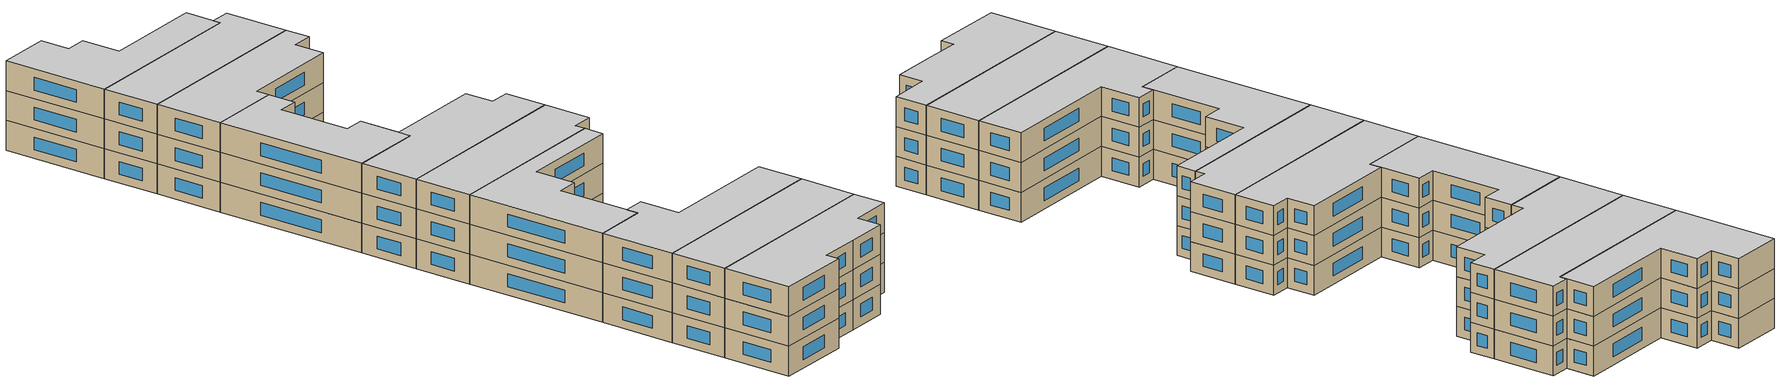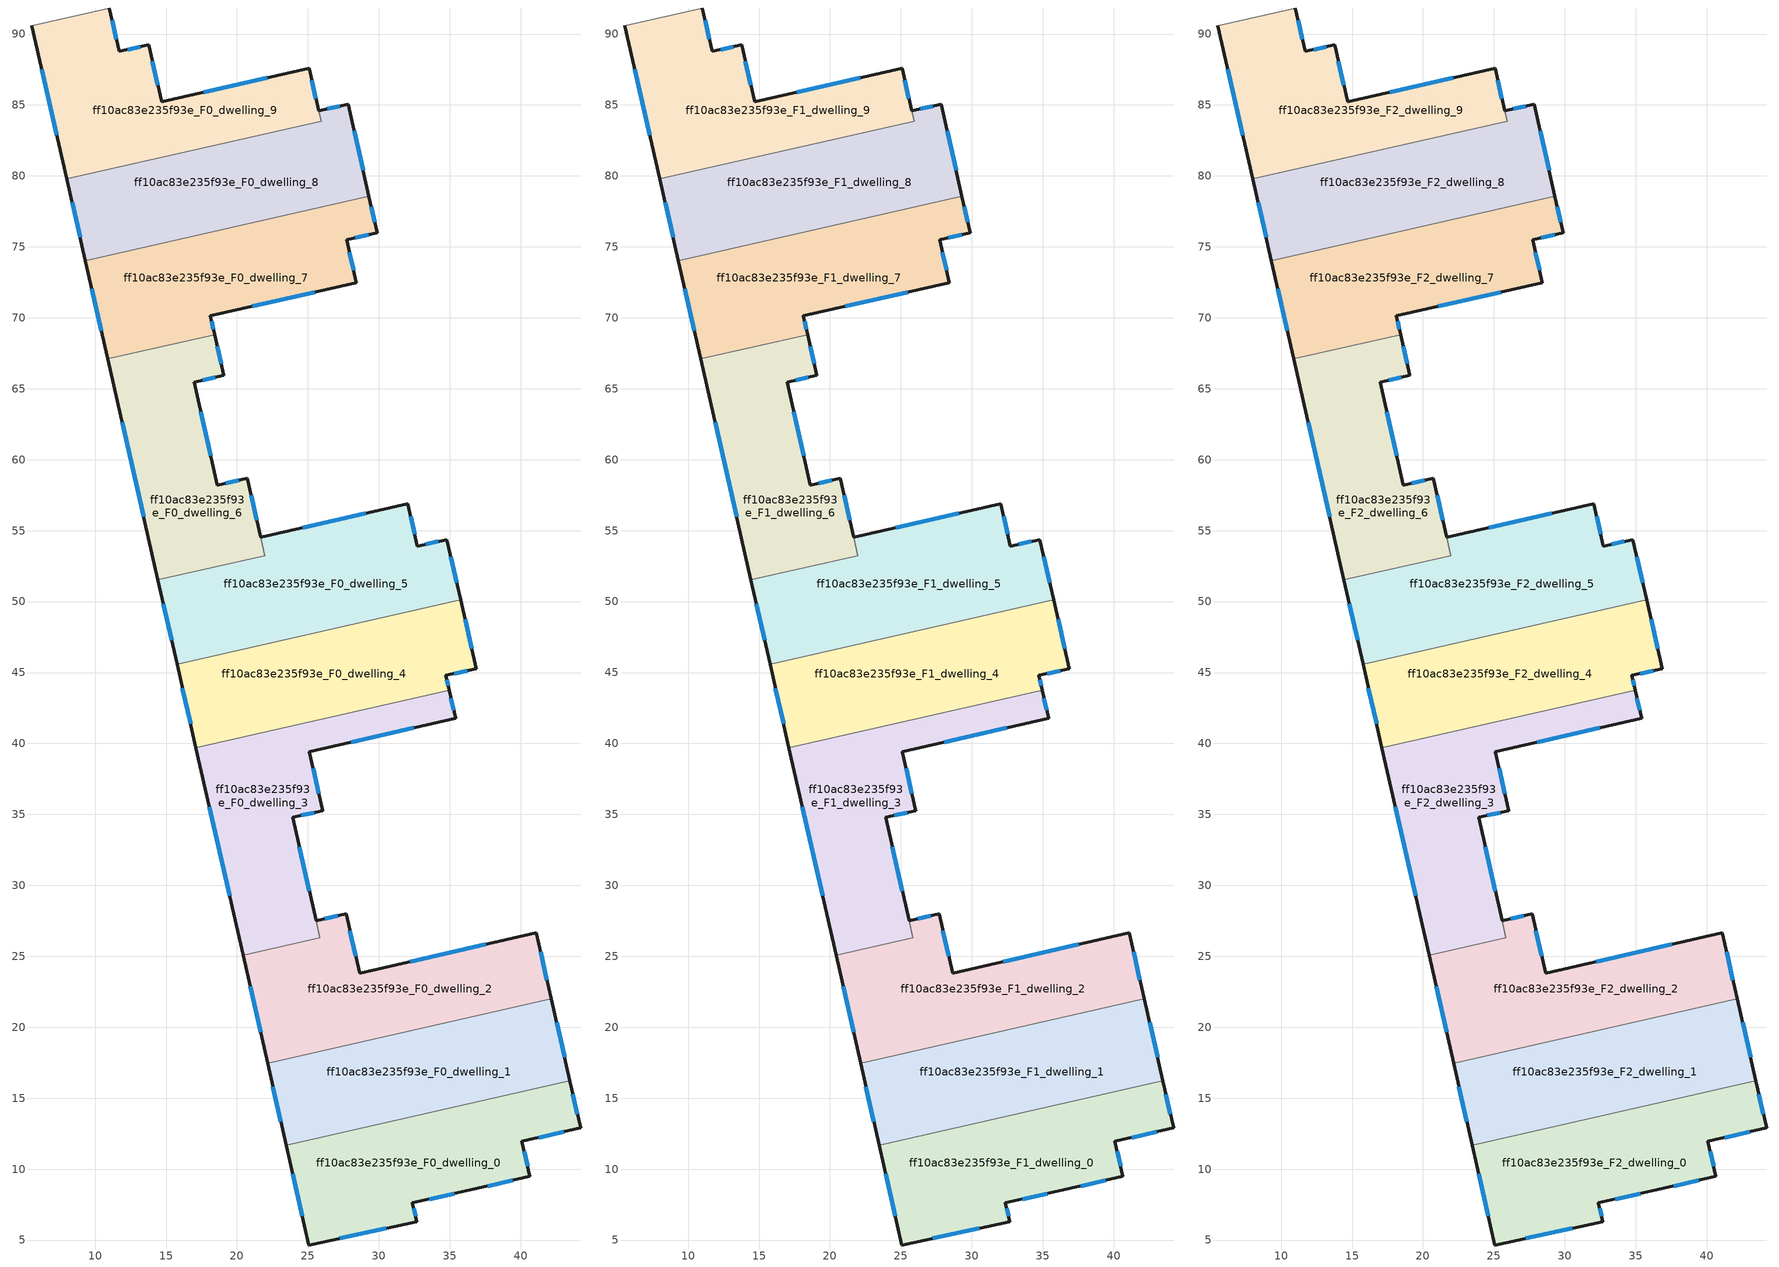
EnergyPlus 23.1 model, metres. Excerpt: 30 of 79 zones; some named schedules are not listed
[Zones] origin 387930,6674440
ff10ac83e235f93e_F0_dwelling_0
 floor ground (EU_floor_Construction): 43.46,16.22 44.22,12.91 40.09,11.95 40.65,9.48 36.48,8.54 32.37,7.62 32.68,6.3 25.07,4.65 23.48,11.68 z0
 wall outside (EU_wall_Construction): 23.48,11.68 25.07,4.65 32.68,6.3 32.37,7.62 36.48,8.54 40.65,9.48 40.09,11.95 44.22,12.91 43.46,16.22 z0:3
 wall to ff10ac83e235f93e_F0_dwelling_1 (EU_wall_Construction): 43.46,16.22 23.48,11.68 z0:3
 window (EU_Window_Construction): 37.67,8.81 39.46,9.21 / 33.54,7.88 35.3,8.28 / 32.59,6.68 32.46,7.25 / 27.25,5.12 30.51,5.83 / 23.93,9.68 24.62,6.66 / 44,13.86 43.68,15.28 / 41.27,12.22 43.04,12.63 / 40.49,10.19 40.25,11.24 z0.86:2.14
ff10ac83e235f93e_F0_dwelling_1
 floor ground (EU_floor_Construction): 42.15,21.99 43.46,16.22 23.48,11.68 22.17,17.46 z0
 wall outside (EU_wall_Construction): 43.46,16.22 42.15,21.99 / 22.17,17.46 23.48,11.68 z0:3
 wall to ff10ac83e235f93e_F0_dwelling_2 (EU_wall_Construction): 42.15,21.99 22.17,17.46 z0:3
 window (EU_Window_Construction): 43.09,17.87 42.53,20.35 / 22.54,15.81 23.1,13.33 z0.86:2.14
ff10ac83e235f93e_F0_dwelling_2
 floor ground (EU_floor_Construction): 41.1,26.64 42.15,21.99 22.17,17.46 20.43,25.08 25.85,26.31 25.58,27.5 27.7,27.98 28.64,23.82 z0
 wall outside (EU_wall_Construction): 20.43,25.08 22.17,17.46 / 42.15,21.99 41.1,26.64 28.64,23.82 27.7,27.98 25.58,27.5 z0:3
 wall to ff10ac83e235f93e_F0_dwelling_3 (EU_wall_Construction): 25.58,27.5 25.85,26.31 20.43,25.08 z0:3
 window (EU_Window_Construction): 20.93,22.9 21.67,19.63 / 27.09,27.85 26.18,27.64 / 28.37,25.01 27.97,26.79 / 37.54,25.84 32.2,24.62 / 41.85,23.32 41.4,25.32 z0.86:2.14
ff10ac83e235f93e_F0_dwelling_3
 floor ground (EU_floor_Construction): 34.95,43.76 35.41,41.77 25.1,39.42 26.04,35.26 23.93,34.79 25.58,27.51 25.85,26.31 20.43,25.08 17.11,39.71 z0
 wall outside (EU_wall_Construction): 17.11,39.71 20.43,25.08 / 25.58,27.51 23.93,34.79 26.04,35.26 25.1,39.42 35.41,41.77 34.95,43.76 z0:3
 wall to ff10ac83e235f93e_F0_dwelling_4 (EU_wall_Construction): 34.95,43.76 17.11,39.71 z0:3
 window (EU_Window_Construction): 18.06,35.53 19.49,29.26 / 35.28,42.33 35.08,43.19 / 28.04,40.09 32.46,41.1 / 25.77,36.45 25.37,38.24 / 24.53,34.92 25.44,35.13 / 25.11,29.59 24.4,32.71 z0.86:2.14
ff10ac83e235f93e_F0_dwelling_4
 floor ground (EU_floor_Construction): 35.76,50.13 36.86,45.28 34.71,44.79 34.95,43.76 17.11,39.71 15.78,45.59 z0
 wall outside (EU_wall_Construction): 15.78,45.59 17.11,39.71 / 34.95,43.76 34.71,44.79 36.86,45.28 35.76,50.13 z0:3
 wall to ff10ac83e235f93e_F0_dwelling_5 (EU_wall_Construction): 35.76,50.13 15.78,45.59 z0:3
 window (EU_Window_Construction): 16.16,43.91 16.73,41.39 / 36.55,46.66 36.08,48.74 / 35.33,44.93 36.25,45.14 / 34.88,44.05 34.78,44.49 z0.86:2.14
ff10ac83e235f93e_F0_dwelling_5
 floor ground (EU_floor_Construction): 34.8,54.37 35.76,50.13 15.78,45.59 14.43,51.53 21.96,53.25 21.67,54.53 32.04,56.88 32.72,53.9 z0
 wall outside (EU_wall_Construction): 14.43,51.53 15.78,45.59 / 35.76,50.13 34.8,54.37 32.72,53.9 32.04,56.88 21.67,54.53 z0:3
 wall to ff10ac83e235f93e_F0_dwelling_6 (EU_wall_Construction): 21.67,54.53 21.96,53.25 / 21.95,53.24 14.43,51.53 z0:3
 window (EU_Window_Construction): 14.81,49.83 15.39,47.29 / 29.08,56.21 24.63,55.2 / 32.53,54.75 32.24,56.03 / 34.21,54.23 33.31,54.04 / 35.49,51.34 35.08,53.16 z0.86:2.14
ff10ac83e235f93e_F0_dwelling_6
 floor ground (EU_floor_Construction): 18.42,68.81 19.07,65.94 16.98,65.47 18.62,58.21 20.72,58.68 21.96,53.25 14.43,51.53 10.89,67.1 z0
 wall outside (EU_wall_Construction): 10.89,67.1 14.43,51.53 / 21.67,54.53 20.72,58.68 18.62,58.21 16.98,65.47 19.07,65.94 18.42,68.81 z0:3
 wall to ff10ac83e235f93e_F0_dwelling_7 (EU_wall_Construction): 18.42,68.81 10.89,67.1 z0:3
 window (EU_Window_Construction): 11.9,62.65 13.42,55.98 / 18.89,66.76 18.61,67.99 / 17.58,65.6 18.48,65.8 / 18.16,60.28 17.45,63.39 / 20.12,58.55 19.22,58.34 / 21.4,55.72 20.99,57.5 z0.86:2.14
ff10ac83e235f93e_F0_dwelling_7
 floor ground (EU_floor_Construction): 29.31,78.56 29.89,75.99 27.73,75.5 28.42,72.47 18.12,70.13 18.42,68.81 10.89,67.1 9.32,74.02 z0
 wall outside (EU_wall_Construction): 18.42,68.81 18.12,70.13 28.42,72.47 27.73,75.5 29.89,75.99 29.31,78.56 / 9.32,74.02 10.89,67.1 z0:3
 wall to ff10ac83e235f93e_F0_dwelling_8 (EU_wall_Construction): 29.31,78.56 9.32,74.02 z0:3
 window (EU_Window_Construction): 21.07,70.8 25.48,71.81 / 18.34,69.19 18.21,69.76 / 9.77,72.04 10.44,69.08 / 29.72,76.72 29.47,77.82 / 28.35,75.64 29.27,75.85 / 28.23,73.34 27.93,74.64 z0.86:2.14
ff10ac83e235f93e_F0_dwelling_8
 floor ground (EU_floor_Construction): 27.83,85.05 29.31,78.56 9.32,74.02 8.01,79.79 25.93,83.86 25.77,84.59 z0
 wall outside (EU_wall_Construction): 29.31,78.56 27.83,85.05 25.77,84.59 / 8.01,79.79 9.32,74.02 z0:3
 wall to ff10ac83e235f93e_F0_dwelling_9 (EU_wall_Construction): 25.77,84.59 25.93,83.86 8.01,79.79 z0:3
 window (EU_Window_Construction): 27.24,84.92 26.36,84.72 / 28.88,80.42 28.25,83.2 / 8.38,78.14 8.94,75.67 z0.86:2.14
ff10ac83e235f93e_F0_dwelling_9
 floor ground (EU_floor_Construction): 25.09,87.6 25.93,83.86 8.01,79.79 5.55,90.6 10.99,91.84 11.69,88.78 13.78,89.24 14.69,85.24 z0
 wall outside (EU_wall_Construction): 5.55,90.6 8.01,79.79 / 25.76,84.6 25.09,87.6 14.69,85.24 13.78,89.24 11.69,88.78 10.99,91.84 z0:3
 wall adiabatic (EU_wall_Construction): 10.99,91.84 5.55,90.6 z0:3
 window (EU_Window_Construction): 6.26,87.51 7.31,82.88 / 11.49,89.65 11.19,90.96 / 13.18,89.11 12.29,88.91 / 14.43,86.38 14.04,88.1 / 22.12,86.92 17.66,85.91 / 25.57,85.45 25.28,86.74 z0.86:2.14
ff10ac83e235f93e_F1_dwelling_0
 floor to ff10ac83e235f93e_F0_dwelling_0 (EU_floor_Construction): 43.46,16.22 44.22,12.91 40.09,11.95 40.65,9.48 36.48,8.54 32.37,7.62 32.68,6.3 25.07,4.65 23.48,11.68 z3
 wall outside (EU_wall_Construction): 23.48,11.68 25.07,4.65 32.68,6.3 32.37,7.62 36.48,8.54 40.65,9.48 40.09,11.95 44.22,12.91 43.46,16.22 z3:6
 wall to ff10ac83e235f93e_F1_dwelling_1 (EU_wall_Construction): 43.46,16.22 23.48,11.68 z3:6
 window (EU_Window_Construction): 37.67,8.81 39.46,9.21 / 33.54,7.88 35.3,8.28 / 32.59,6.68 32.46,7.25 / 27.25,5.12 30.51,5.83 / 23.93,9.68 24.62,6.66 / 44,13.86 43.68,15.28 / 41.27,12.22 43.04,12.63 / 40.49,10.19 40.25,11.24 z3.86:5.14
ff10ac83e235f93e_F1_dwelling_1
 floor to ff10ac83e235f93e_F0_dwelling_1 (EU_floor_Construction): 42.15,21.99 43.46,16.22 23.48,11.68 22.17,17.46 z3
 wall outside (EU_wall_Construction): 43.46,16.22 42.15,21.99 / 22.17,17.46 23.48,11.68 z3:6
 wall to ff10ac83e235f93e_F1_dwelling_2 (EU_wall_Construction): 42.15,21.99 22.17,17.46 z3:6
 window (EU_Window_Construction): 43.09,17.87 42.53,20.35 / 22.54,15.81 23.1,13.33 z3.86:5.14
ff10ac83e235f93e_F1_dwelling_2
 floor to ff10ac83e235f93e_F0_dwelling_2 (EU_floor_Construction): 41.1,26.64 42.15,21.99 22.17,17.46 20.43,25.08 25.85,26.31 25.58,27.5 27.7,27.98 28.64,23.82 z3
 wall outside (EU_wall_Construction): 20.43,25.08 22.17,17.46 / 42.15,21.99 41.1,26.64 28.64,23.82 27.7,27.98 25.58,27.5 z3:6
 wall to ff10ac83e235f93e_F1_dwelling_3 (EU_wall_Construction): 25.58,27.5 25.85,26.31 20.43,25.08 z3:6
 window (EU_Window_Construction): 20.93,22.9 21.67,19.63 / 27.09,27.85 26.18,27.64 / 28.37,25.01 27.97,26.79 / 37.54,25.84 32.2,24.62 / 41.85,23.32 41.4,25.32 z3.86:5.14
ff10ac83e235f93e_F1_dwelling_3
 floor to ff10ac83e235f93e_F0_dwelling_3 (EU_floor_Construction): 34.95,43.76 35.41,41.77 25.1,39.42 26.04,35.26 23.93,34.79 25.85,26.31 20.43,25.08 17.11,39.71 z3
 wall outside (EU_wall_Construction): 17.11,39.71 20.43,25.08 / 25.58,27.51 23.93,34.79 26.04,35.26 25.1,39.42 35.41,41.77 34.95,43.76 z3:6
 wall to ff10ac83e235f93e_F1_dwelling_4 (EU_wall_Construction): 34.95,43.76 17.11,39.71 z3:6
 window (EU_Window_Construction): 18.06,35.53 19.49,29.26 / 35.28,42.33 35.08,43.19 / 28.04,40.09 32.46,41.1 / 25.77,36.45 25.37,38.24 / 24.53,34.92 25.44,35.13 / 25.11,29.59 24.4,32.71 z3.86:5.14
ff10ac83e235f93e_F1_dwelling_4
 floor to ff10ac83e235f93e_F0_dwelling_4 (EU_floor_Construction): 35.76,50.13 36.86,45.28 34.71,44.79 34.95,43.76 17.11,39.71 15.78,45.59 z3
 wall outside (EU_wall_Construction): 15.78,45.59 17.11,39.71 / 34.95,43.76 34.71,44.79 36.86,45.28 35.76,50.13 z3:6
 wall to ff10ac83e235f93e_F1_dwelling_5 (EU_wall_Construction): 35.76,50.13 15.78,45.59 z3:6
 window (EU_Window_Construction): 16.16,43.91 16.73,41.39 / 36.55,46.66 36.08,48.74 / 35.33,44.93 36.25,45.14 / 34.88,44.05 34.78,44.49 z3.86:5.14
ff10ac83e235f93e_F1_dwelling_5
 floor to ff10ac83e235f93e_F0_dwelling_5 (EU_floor_Construction): 34.8,54.37 35.76,50.13 15.78,45.59 14.43,51.53 21.96,53.25 21.67,54.53 32.04,56.88 32.72,53.9 z3
 wall outside (EU_wall_Construction): 14.43,51.53 15.78,45.59 / 35.76,50.13 34.8,54.37 32.72,53.9 32.04,56.88 21.67,54.53 z3:6
 wall to ff10ac83e235f93e_F1_dwelling_6 (EU_wall_Construction): 21.67,54.53 21.96,53.25 / 21.95,53.24 14.43,51.53 z3:6
 window (EU_Window_Construction): 14.81,49.83 15.39,47.29 / 29.08,56.21 24.63,55.2 / 32.53,54.75 32.24,56.03 / 34.21,54.23 33.31,54.04 / 35.49,51.34 35.08,53.16 z3.86:5.14
ff10ac83e235f93e_F1_dwelling_6
 floor to ff10ac83e235f93e_F0_dwelling_6 (EU_floor_Construction): 18.42,68.81 19.07,65.94 16.98,65.47 18.62,58.21 20.72,58.68 21.95,53.24 14.43,51.53 10.89,67.1 z3
 wall outside (EU_wall_Construction): 10.89,67.1 14.43,51.53 / 21.67,54.53 20.72,58.68 18.62,58.21 16.98,65.47 19.07,65.94 18.42,68.81 z3:6
 wall to ff10ac83e235f93e_F1_dwelling_7 (EU_wall_Construction): 18.42,68.81 10.89,67.1 z3:6
 window (EU_Window_Construction): 11.9,62.65 13.42,55.98 / 18.89,66.76 18.61,67.99 / 17.58,65.6 18.48,65.8 / 18.16,60.28 17.45,63.39 / 20.12,58.55 19.22,58.34 / 21.4,55.72 20.99,57.5 z3.86:5.14
ff10ac83e235f93e_F1_dwelling_7
 floor to ff10ac83e235f93e_F0_dwelling_7 (EU_floor_Construction): 29.31,78.56 29.89,75.99 27.73,75.5 28.42,72.47 18.12,70.13 18.42,68.81 10.89,67.1 9.32,74.02 z3
 wall outside (EU_wall_Construction): 18.42,68.81 18.12,70.13 28.42,72.47 27.73,75.5 29.89,75.99 29.31,78.56 / 9.32,74.02 10.89,67.1 z3:6
 wall to ff10ac83e235f93e_F1_dwelling_8 (EU_wall_Construction): 29.31,78.56 9.32,74.02 z3:6
 window (EU_Window_Construction): 21.07,70.8 25.48,71.81 / 18.34,69.19 18.21,69.76 / 9.77,72.04 10.44,69.08 / 29.72,76.72 29.47,77.82 / 28.35,75.64 29.27,75.85 / 28.23,73.34 27.93,74.64 z3.86:5.14
ff10ac83e235f93e_F1_dwelling_8
 floor to ff10ac83e235f93e_F0_dwelling_8 (EU_floor_Construction): 27.83,85.05 29.31,78.56 9.32,74.02 8.01,79.79 25.93,83.86 25.77,84.59 z3
 wall outside (EU_wall_Construction): 29.31,78.56 27.83,85.05 25.77,84.59 / 8.01,79.79 9.32,74.02 z3:6
 wall to ff10ac83e235f93e_F1_dwelling_9 (EU_wall_Construction): 25.77,84.59 25.93,83.86 8.01,79.79 z3:6
 window (EU_Window_Construction): 27.24,84.92 26.36,84.72 / 28.88,80.42 28.25,83.2 / 8.38,78.14 8.94,75.67 z3.86:5.14
ff10ac83e235f93e_F1_dwelling_9
 floor to ff10ac83e235f93e_F0_dwelling_9 (EU_floor_Construction): 25.09,87.6 25.92,83.86 8.01,79.79 5.55,90.6 10.99,91.84 11.69,88.78 13.78,89.24 14.69,85.24 z3
 wall outside (EU_wall_Construction): 5.55,90.6 8.01,79.79 / 25.76,84.6 25.09,87.6 14.69,85.24 13.78,89.24 11.69,88.78 10.99,91.84 z3:6
 wall adiabatic (EU_wall_Construction): 10.99,91.84 5.55,90.6 z3:6
 window (EU_Window_Construction): 6.26,87.51 7.31,82.88 / 11.49,89.65 11.19,90.96 / 13.18,89.11 12.29,88.91 / 14.43,86.38 14.04,88.1 / 22.12,86.92 17.66,85.91 / 25.57,85.45 25.28,86.74 z3.86:5.14
ff10ac83e235f93e_F2_dwelling_0
 floor to ff10ac83e235f93e_F1_dwelling_0 (EU_floor_Construction): 43.46,16.22 44.22,12.91 40.09,11.95 40.65,9.48 36.48,8.54 32.37,7.62 32.68,6.3 25.07,4.65 23.48,11.68 z6
 wall outside (EU_wall_Construction): 23.48,11.68 25.07,4.65 32.68,6.3 32.37,7.62 36.48,8.54 40.65,9.48 40.09,11.95 44.22,12.91 43.46,16.22 z6:9
 wall to ff10ac83e235f93e_F2_dwelling_1 (EU_wall_Construction): 43.46,16.22 23.48,11.68 z6:9
 window (EU_Window_Construction): 37.67,8.81 39.46,9.21 / 33.54,7.88 35.3,8.28 / 32.59,6.68 32.46,7.25 / 27.25,5.12 30.51,5.83 / 23.93,9.68 24.62,6.66 / 44,13.86 43.68,15.28 / 41.27,12.22 43.04,12.63 / 40.49,10.19 40.25,11.24 z6.86:8.14
 ceiling to ff10ac83e235f93e_F3_dwelling_0 (EU_floor_Construction): 40.65,9.48 40.09,11.95 44.22,12.91 43.46,16.22 23.48,11.68 25.07,4.65 32.68,6.3 32.37,7.62 36.48,8.54 z9
ff10ac83e235f93e_F2_dwelling_1
 floor to ff10ac83e235f93e_F1_dwelling_1 (EU_floor_Construction): 42.15,21.99 43.46,16.22 23.48,11.68 22.17,17.46 z6
 wall outside (EU_wall_Construction): 43.46,16.22 42.15,21.99 / 22.17,17.46 23.48,11.68 z6:9
 wall to ff10ac83e235f93e_F2_dwelling_2 (EU_wall_Construction): 42.15,21.99 22.17,17.46 z6:9
 window (EU_Window_Construction): 43.09,17.87 42.53,20.35 / 22.54,15.81 23.1,13.33 z6.86:8.14
 ceiling to ff10ac83e235f93e_F3_dwelling_1 (EU_floor_Construction): 43.46,16.22 42.15,21.99 22.17,17.46 23.48,11.68 z9
ff10ac83e235f93e_F2_dwelling_2
 floor to ff10ac83e235f93e_F1_dwelling_2 (EU_floor_Construction): 41.1,26.64 42.15,21.99 22.17,17.46 20.43,25.08 25.85,26.31 25.58,27.5 27.7,27.98 28.64,23.82 z6
 wall outside (EU_wall_Construction): 20.43,25.08 22.17,17.46 / 42.15,21.99 41.1,26.64 28.64,23.82 27.7,27.98 25.58,27.5 z6:9
 wall to ff10ac83e235f93e_F2_dwelling_3 (EU_wall_Construction): 25.58,27.5 25.85,26.31 20.43,25.08 z6:9
 window (EU_Window_Construction): 20.93,22.9 21.67,19.63 / 27.09,27.85 26.18,27.64 / 28.37,25.01 27.97,26.79 / 37.54,25.84 32.2,24.62 / 41.85,23.32 41.4,25.32 z6.86:8.14
 ceiling to ff10ac83e235f93e_F3_dwelling_2 (EU_floor_Construction): 42.15,21.99 41.1,26.64 28.64,23.82 27.7,27.98 25.58,27.5 25.85,26.31 20.43,25.08 22.17,17.46 z9
ff10ac83e235f93e_F2_dwelling_3
 floor to ff10ac83e235f93e_F1_dwelling_3 (EU_floor_Construction): 34.95,43.76 35.41,41.77 25.1,39.42 26.04,35.26 23.93,34.79 25.85,26.31 20.43,25.08 17.11,39.71 z6
 wall outside (EU_wall_Construction): 17.11,39.71 20.43,25.08 / 25.58,27.51 23.93,34.79 26.04,35.26 25.1,39.42 35.41,41.77 34.95,43.76 z6:9
 wall to ff10ac83e235f93e_F2_dwelling_4 (EU_wall_Construction): 34.95,43.76 17.11,39.71 z6:9
 window (EU_Window_Construction): 18.06,35.53 19.49,29.26 / 35.28,42.33 35.08,43.19 / 28.04,40.09 32.46,41.1 / 25.77,36.45 25.37,38.24 / 24.53,34.92 25.44,35.13 / 25.11,29.59 24.4,32.71 z6.86:8.14
 ceiling to ff10ac83e235f93e_F3_dwelling_3 (EU_floor_Construction): 25.85,26.31 23.93,34.79 26.04,35.26 25.1,39.42 35.41,41.77 34.95,43.76 17.11,39.71 20.43,25.08 z9
ff10ac83e235f93e_F2_dwelling_4
 floor to ff10ac83e235f93e_F1_dwelling_4 (EU_floor_Construction): 35.76,50.13 36.86,45.28 34.71,44.79 34.95,43.76 17.11,39.71 15.78,45.59 z6
 wall outside (EU_wall_Construction): 15.78,45.59 17.11,39.71 / 34.95,43.76 34.71,44.79 36.86,45.28 35.76,50.13 z6:9
 wall to ff10ac83e235f93e_F2_dwelling_5 (EU_wall_Construction): 35.76,50.13 15.78,45.59 z6:9
 window (EU_Window_Construction): 16.16,43.91 16.73,41.39 / 36.55,46.66 36.08,48.74 / 35.33,44.93 36.25,45.14 / 34.88,44.05 34.78,44.49 z6.86:8.14
 ceiling to ff10ac83e235f93e_F3_dwelling_4 (EU_floor_Construction): 34.95,43.76 34.71,44.79 36.86,45.28 35.76,50.13 15.78,45.59 17.11,39.71 z9
ff10ac83e235f93e_F2_dwelling_5
 floor to ff10ac83e235f93e_F1_dwelling_5 (EU_floor_Construction): 34.8,54.37 35.76,50.13 15.78,45.59 14.43,51.53 21.96,53.25 21.67,54.53 32.04,56.88 32.72,53.9 z6
 wall outside (EU_wall_Construction): 14.43,51.53 15.78,45.59 / 35.76,50.13 34.8,54.37 32.72,53.9 32.04,56.88 21.67,54.53 z6:9
 wall to ff10ac83e235f93e_F2_dwelling_6 (EU_wall_Construction): 21.67,54.53 21.96,53.25 / 21.95,53.24 14.43,51.53 z6:9
 window (EU_Window_Construction): 14.81,49.83 15.39,47.29 / 29.08,56.21 24.63,55.2 / 32.53,54.75 32.24,56.03 / 34.21,54.23 33.31,54.04 / 35.49,51.34 35.08,53.16 z6.86:8.14
 ceiling to ff10ac83e235f93e_F3_dwelling_5 (EU_floor_Construction): 35.76,50.13 34.8,54.37 32.72,53.9 32.04,56.88 21.67,54.53 21.96,53.25 14.43,51.53 15.78,45.59 z9
ff10ac83e235f93e_F2_dwelling_6
 floor to ff10ac83e235f93e_F1_dwelling_6 (EU_floor_Construction): 18.42,68.81 19.07,65.94 16.98,65.47 18.62,58.21 20.72,58.68 21.95,53.24 14.43,51.53 10.89,67.1 z6
 wall outside (EU_wall_Construction): 10.89,67.1 14.43,51.53 / 21.67,54.53 20.72,58.68 18.62,58.21 16.98,65.47 19.07,65.94 18.42,68.81 z6:9
 wall to ff10ac83e235f93e_F2_dwelling_7 (EU_wall_Construction): 18.42,68.81 10.89,67.1 z6:9
 window (EU_Window_Construction): 11.9,62.65 13.42,55.98 / 18.89,66.76 18.61,67.99 / 17.58,65.6 18.48,65.8 / 18.16,60.28 17.45,63.39 / 20.12,58.55 19.22,58.34 / 21.4,55.72 20.99,57.5 z6.86:8.14
 ceiling to ff10ac83e235f93e_F3_dwelling_6 (EU_floor_Construction): 21.95,53.24 20.72,58.68 18.62,58.21 16.98,65.47 19.07,65.94 18.42,68.81 10.89,67.1 14.43,51.53 z9
ff10ac83e235f93e_F2_dwelling_7
 floor to ff10ac83e235f93e_F1_dwelling_7 (EU_floor_Construction): 29.31,78.56 29.89,75.99 27.73,75.5 28.42,72.47 18.12,70.13 18.42,68.81 10.89,67.1 9.32,74.02 z6
 wall outside (EU_wall_Construction): 18.42,68.81 18.12,70.13 28.42,72.47 27.73,75.5 29.89,75.99 29.31,78.56 / 9.32,74.02 10.89,67.1 z6:9
 wall to ff10ac83e235f93e_F2_dwelling_8 (EU_wall_Construction): 29.31,78.56 9.32,74.02 z6:9
 window (EU_Window_Construction): 21.07,70.8 25.48,71.81 / 18.34,69.19 18.21,69.76 / 9.77,72.04 10.44,69.08 / 29.72,76.72 29.47,77.82 / 28.35,75.64 29.27,75.85 / 28.23,73.34 27.93,74.64 z6.86:8.14
 ceiling to ff10ac83e235f93e_F3_dwelling_7 (EU_floor_Construction): 28.42,72.47 27.73,75.5 29.89,75.99 29.31,78.56 9.32,74.02 10.89,67.1 18.42,68.81 18.12,70.13 z9
ff10ac83e235f93e_F2_dwelling_8
 floor to ff10ac83e235f93e_F1_dwelling_8 (EU_floor_Construction): 27.83,85.05 29.31,78.56 9.32,74.02 8.01,79.79 25.93,83.86 25.77,84.59 z6
 wall outside (EU_wall_Construction): 29.31,78.56 27.83,85.05 25.77,84.59 / 8.01,79.79 9.32,74.02 z6:9
 wall to ff10ac83e235f93e_F2_dwelling_9 (EU_wall_Construction): 25.77,84.59 25.93,83.86 8.01,79.79 z6:9
 window (EU_Window_Construction): 27.24,84.92 26.36,84.72 / 28.88,80.42 28.25,83.2 / 8.38,78.14 8.94,75.67 z6.86:8.14
 ceiling to ff10ac83e235f93e_F3_dwelling_8 (EU_floor_Construction): 29.31,78.56 27.83,85.05 25.77,84.59 25.93,83.86 8.01,79.79 9.32,74.02 z9
ff10ac83e235f93e_F2_dwelling_9
 floor to ff10ac83e235f93e_F1_dwelling_9 (EU_floor_Construction): 25.09,87.6 25.92,83.86 8.01,79.79 5.55,90.6 10.99,91.84 11.69,88.78 13.78,89.24 14.69,85.24 z6
 wall outside (EU_wall_Construction): 5.55,90.6 8.01,79.79 / 25.76,84.6 25.09,87.6 14.69,85.24 13.78,89.24 11.69,88.78 10.99,91.84 z6:9
 wall adiabatic (EU_wall_Construction): 10.99,91.84 5.55,90.6 z6:9
 window (EU_Window_Construction): 6.26,87.51 7.31,82.88 / 11.49,89.65 11.19,90.96 / 13.18,89.11 12.29,88.91 / 14.43,86.38 14.04,88.1 / 22.12,86.92 17.66,85.91 / 25.57,85.45 25.28,86.74 z6.86:8.14
 ceiling to ff10ac83e235f93e_F3_dwelling_9 (EU_floor_Construction): 25.92,83.86 25.09,87.6 14.69,85.24 13.78,89.24 11.69,88.78 10.99,91.84 5.55,90.6 8.01,79.79 z9
[Building]
EU S2 Campaign: North Axis=0; Terrain=City; Solar Distribution=FullExterior
[Site:Location]
Helsinki-Vantaa.AP: Latitude=60.317; Longitude=24.963; Time Zone=2; Elevation=54.6
[SizingPeriod:WeatherFileDays]
AnnualSizingPeriod: Begin Month=1; Begin Day of Month=1; End Month=12; End Day of Month=31; Day of Week for Start Day=Monday; Use Weather File Daylight Saving Period=No; Use Weather File Rain and Snow Indicators=No
[MATERIAL]
EU_InternalMass_Material: Roughness=MediumRough; Thickness=0.1; Conductivity=1; Density=1800; Specific Heat=900; Thermal Absorptance=0.9; Solar Absorptance=0.7; Visible Absorptance=0.7
[MATERIAL:NOMASS] Roughness=MediumRough; Thermal Absorptance=0.9; Solar Absorptance=0.7; Visible Absorptance=0.7
Name | Thermal Resistance
EU_wall_NoMass | 5.91765
EU_floor_NoMass | 6.2875
[WINDOWMATERIAL:SIMPLEGLAZINGSYSTEM]
EU_Window_SimpleGlazing: UFactor=0.994035; Solar Heat Gain Coefficient=0.7; Visible Transmittance=0.7
[CONSTRUCTION]
EU_wall_Construction: EU_wall_NoMass
EU_floor_Construction: EU_floor_NoMass
EU_Window_Construction: EU_Window_SimpleGlazing
EU_InternalMass_Construction: EU_InternalMass_Material
[ZONE] Type=1; Multiplier=1; Ceiling Height=autocalculate; Floor Area=autocalculate; Part of Total Floor Area=Yes
Name | Volume
ff10ac83e235f93e_F0_dwelling_0; ff10ac83e235f93e_F1_dwelling_0; ff10ac83e235f93e_F2_dwelling_0 | 363.781
ff10ac83e235f93e_F0_dwelling_1; ff10ac83e235f93e_F1_dwelling_1; ff10ac83e235f93e_F2_dwelling_1 | 363.794
ff10ac83e235f93e_F0_dwelling_2; ff10ac83e235f93e_F1_dwelling_2; ff10ac83e235f93e_F2_dwelling_2 | 371.778
ff10ac83e235f93e_F0_dwelling_3 | 355.83
ff10ac83e235f93e_F1_dwelling_3; ff10ac83e235f93e_F2_dwelling_3 | 355.768
ff10ac83e235f93e_F0_dwelling_4; ff10ac83e235f93e_F1_dwelling_4; ff10ac83e235f93e_F2_dwelling_4 | 363.783
ff10ac83e235f93e_F0_dwelling_5; ff10ac83e235f93e_F1_dwelling_5; ff10ac83e235f93e_F2_dwelling_5 | 405.74
ff10ac83e235f93e_F0_dwelling_6 | 321.869
ff10ac83e235f93e_F1_dwelling_6; ff10ac83e235f93e_F2_dwelling_6 | 321.835
ff10ac83e235f93e_F0_dwelling_7; ff10ac83e235f93e_F1_dwelling_7; ff10ac83e235f93e_F2_dwelling_7 | 363.839
ff10ac83e235f93e_F0_dwelling_8; ff10ac83e235f93e_F1_dwelling_8; ff10ac83e235f93e_F2_dwelling_8 | 368.493
ff10ac83e235f93e_F0_dwelling_9 | 359.081
ff10ac83e235f93e_F1_dwelling_9; ff10ac83e235f93e_F2_dwelling_9 | 359.047
[INTERNALMASS] Construction=EU_InternalMass_Construction
Name | Zone or ZoneList | Surface Area
ff10ac83e235f93e_F0_dwelling_0_EU_InternalMass | ff10ac83e235f93e_F0_dwelling_0 | 121.261
ff10ac83e235f93e_F0_dwelling_1_EU_InternalMass | ff10ac83e235f93e_F0_dwelling_1 | 121.265
ff10ac83e235f93e_F0_dwelling_2_EU_InternalMass | ff10ac83e235f93e_F0_dwelling_2 | 123.925
ff10ac83e235f93e_F0_dwelling_3_EU_InternalMass | ff10ac83e235f93e_F0_dwelling_3 | 118.613
ff10ac83e235f93e_F0_dwelling_4_EU_InternalMass | ff10ac83e235f93e_F0_dwelling_4 | 121.261
ff10ac83e235f93e_F0_dwelling_5_EU_InternalMass | ff10ac83e235f93e_F0_dwelling_5 | 135.247
ff10ac83e235f93e_F0_dwelling_6_EU_InternalMass | ff10ac83e235f93e_F0_dwelling_6 | 107.293
ff10ac83e235f93e_F0_dwelling_7_EU_InternalMass | ff10ac83e235f93e_F0_dwelling_7 | 121.28
ff10ac83e235f93e_F0_dwelling_8_EU_InternalMass | ff10ac83e235f93e_F0_dwelling_8 | 122.83
ff10ac83e235f93e_F0_dwelling_9_EU_InternalMass | ff10ac83e235f93e_F0_dwelling_9 | 119.692
ff10ac83e235f93e_F1_dwelling_0_EU_InternalMass | ff10ac83e235f93e_F1_dwelling_0 | 121.261
ff10ac83e235f93e_F1_dwelling_1_EU_InternalMass | ff10ac83e235f93e_F1_dwelling_1 | 121.265
ff10ac83e235f93e_F1_dwelling_2_EU_InternalMass | ff10ac83e235f93e_F1_dwelling_2 | 123.925
ff10ac83e235f93e_F1_dwelling_3_EU_InternalMass | ff10ac83e235f93e_F1_dwelling_3 | 118.613
ff10ac83e235f93e_F1_dwelling_4_EU_InternalMass | ff10ac83e235f93e_F1_dwelling_4 | 121.261
ff10ac83e235f93e_F1_dwelling_5_EU_InternalMass | ff10ac83e235f93e_F1_dwelling_5 | 135.247
ff10ac83e235f93e_F1_dwelling_6_EU_InternalMass | ff10ac83e235f93e_F1_dwelling_6 | 107.293
ff10ac83e235f93e_F1_dwelling_7_EU_InternalMass | ff10ac83e235f93e_F1_dwelling_7 | 121.28
ff10ac83e235f93e_F1_dwelling_8_EU_InternalMass | ff10ac83e235f93e_F1_dwelling_8 | 122.83
ff10ac83e235f93e_F1_dwelling_9_EU_InternalMass | ff10ac83e235f93e_F1_dwelling_9 | 119.692
ff10ac83e235f93e_F2_dwelling_0_EU_InternalMass | ff10ac83e235f93e_F2_dwelling_0 | 121.261
ff10ac83e235f93e_F2_dwelling_1_EU_InternalMass | ff10ac83e235f93e_F2_dwelling_1 | 121.265
ff10ac83e235f93e_F2_dwelling_2_EU_InternalMass | ff10ac83e235f93e_F2_dwelling_2 | 123.925
ff10ac83e235f93e_F2_dwelling_3_EU_InternalMass | ff10ac83e235f93e_F2_dwelling_3 | 118.613
ff10ac83e235f93e_F2_dwelling_4_EU_InternalMass | ff10ac83e235f93e_F2_dwelling_4 | 121.261
ff10ac83e235f93e_F2_dwelling_5_EU_InternalMass | ff10ac83e235f93e_F2_dwelling_5 | 135.247
ff10ac83e235f93e_F2_dwelling_6_EU_InternalMass | ff10ac83e235f93e_F2_dwelling_6 | 107.293
ff10ac83e235f93e_F2_dwelling_7_EU_InternalMass | ff10ac83e235f93e_F2_dwelling_7 | 121.28
ff10ac83e235f93e_F2_dwelling_8_EU_InternalMass | ff10ac83e235f93e_F2_dwelling_8 | 122.83
ff10ac83e235f93e_F2_dwelling_9_EU_InternalMass | ff10ac83e235f93e_F2_dwelling_9 | 119.692
[OTHEREQUIPMENT] Fuel Type=Electricity; Design Level Calculation Method=Watts/Area; Power per Zone Floor Area=1; Fraction Latent=0; Fraction Radiant=0; Fraction Lost=0; Carbon Dioxide Generation Rate=0; EndUse Subcategory=EU_Step8_InternalGains
Name | Zone or ZoneList or Space or SpaceList | Schedule
EU_Step8_InternalGain_ff10ac83e235f93e_F0_dwelling_0_f000 | ff10ac83e235f93e_F0_dwelling_0 | EU_Step8_GainSchedule_ff10ac83e235f93e_F0_dwelling_0_f000
EU_Step8_InternalGain_ff10ac83e235f93e_F0_dwelling_1_f000 | ff10ac83e235f93e_F0_dwelling_1 | EU_Step8_GainSchedule_ff10ac83e235f93e_F0_dwelling_1_f000
EU_Step8_InternalGain_ff10ac83e235f93e_F0_dwelling_2_f000 | ff10ac83e235f93e_F0_dwelling_2 | EU_Step8_GainSchedule_ff10ac83e235f93e_F0_dwelling_2_f000
EU_Step8_InternalGain_ff10ac83e235f93e_F0_dwelling_3_f000 | ff10ac83e235f93e_F0_dwelling_3 | EU_Step8_GainSchedule_ff10ac83e235f93e_F0_dwelling_3_f000
EU_Step8_InternalGain_ff10ac83e235f93e_F0_dwelling_4_f000 | ff10ac83e235f93e_F0_dwelling_4 | EU_Step8_GainSchedule_ff10ac83e235f93e_F0_dwelling_4_f000
EU_Step8_InternalGain_ff10ac83e235f93e_F0_dwelling_5_f000 | ff10ac83e235f93e_F0_dwelling_5 | EU_Step8_GainSchedule_ff10ac83e235f93e_F0_dwelling_5_f000
EU_Step8_InternalGain_ff10ac83e235f93e_F0_dwelling_6_f000 | ff10ac83e235f93e_F0_dwelling_6 | EU_Step8_GainSchedule_ff10ac83e235f93e_F0_dwelling_6_f000
EU_Step8_InternalGain_ff10ac83e235f93e_F0_dwelling_7_f000 | ff10ac83e235f93e_F0_dwelling_7 | EU_Step8_GainSchedule_ff10ac83e235f93e_F0_dwelling_7_f000
EU_Step8_InternalGain_ff10ac83e235f93e_F0_dwelling_8_f000 | ff10ac83e235f93e_F0_dwelling_8 | EU_Step8_GainSchedule_ff10ac83e235f93e_F0_dwelling_8_f000
EU_Step8_InternalGain_ff10ac83e235f93e_F0_dwelling_9_f000 | ff10ac83e235f93e_F0_dwelling_9 | EU_Step8_GainSchedule_ff10ac83e235f93e_F0_dwelling_9_f000
EU_Step8_InternalGain_ff10ac83e235f93e_F1_dwelling_0_f000 | ff10ac83e235f93e_F1_dwelling_0 | EU_Step8_GainSchedule_ff10ac83e235f93e_F1_dwelling_0_f000
EU_Step8_InternalGain_ff10ac83e235f93e_F1_dwelling_1_f000 | ff10ac83e235f93e_F1_dwelling_1 | EU_Step8_GainSchedule_ff10ac83e235f93e_F1_dwelling_1_f000
EU_Step8_InternalGain_ff10ac83e235f93e_F1_dwelling_2_f000 | ff10ac83e235f93e_F1_dwelling_2 | EU_Step8_GainSchedule_ff10ac83e235f93e_F1_dwelling_2_f000
EU_Step8_InternalGain_ff10ac83e235f93e_F1_dwelling_3_f000 | ff10ac83e235f93e_F1_dwelling_3 | EU_Step8_GainSchedule_ff10ac83e235f93e_F1_dwelling_3_f000
EU_Step8_InternalGain_ff10ac83e235f93e_F1_dwelling_4_f000 | ff10ac83e235f93e_F1_dwelling_4 | EU_Step8_GainSchedule_ff10ac83e235f93e_F1_dwelling_4_f000
EU_Step8_InternalGain_ff10ac83e235f93e_F1_dwelling_5_f000 | ff10ac83e235f93e_F1_dwelling_5 | EU_Step8_GainSchedule_ff10ac83e235f93e_F1_dwelling_5_f000
EU_Step8_InternalGain_ff10ac83e235f93e_F1_dwelling_6_f000 | ff10ac83e235f93e_F1_dwelling_6 | EU_Step8_GainSchedule_ff10ac83e235f93e_F1_dwelling_6_f000
EU_Step8_InternalGain_ff10ac83e235f93e_F1_dwelling_7_f000 | ff10ac83e235f93e_F1_dwelling_7 | EU_Step8_GainSchedule_ff10ac83e235f93e_F1_dwelling_7_f000
EU_Step8_InternalGain_ff10ac83e235f93e_F1_dwelling_8_f000 | ff10ac83e235f93e_F1_dwelling_8 | EU_Step8_GainSchedule_ff10ac83e235f93e_F1_dwelling_8_f000
EU_Step8_InternalGain_ff10ac83e235f93e_F1_dwelling_9_f000 | ff10ac83e235f93e_F1_dwelling_9 | EU_Step8_GainSchedule_ff10ac83e235f93e_F1_dwelling_9_f000
EU_Step8_InternalGain_ff10ac83e235f93e_F2_dwelling_0_f000 | ff10ac83e235f93e_F2_dwelling_0 | EU_Step8_GainSchedule_ff10ac83e235f93e_F2_dwelling_0_f000
EU_Step8_InternalGain_ff10ac83e235f93e_F2_dwelling_1_f000 | ff10ac83e235f93e_F2_dwelling_1 | EU_Step8_GainSchedule_ff10ac83e235f93e_F2_dwelling_1_f000
EU_Step8_InternalGain_ff10ac83e235f93e_F2_dwelling_2_f000 | ff10ac83e235f93e_F2_dwelling_2 | EU_Step8_GainSchedule_ff10ac83e235f93e_F2_dwelling_2_f000
EU_Step8_InternalGain_ff10ac83e235f93e_F2_dwelling_3_f000 | ff10ac83e235f93e_F2_dwelling_3 | EU_Step8_GainSchedule_ff10ac83e235f93e_F2_dwelling_3_f000
EU_Step8_InternalGain_ff10ac83e235f93e_F2_dwelling_4_f000 | ff10ac83e235f93e_F2_dwelling_4 | EU_Step8_GainSchedule_ff10ac83e235f93e_F2_dwelling_4_f000
EU_Step8_InternalGain_ff10ac83e235f93e_F2_dwelling_5_f000 | ff10ac83e235f93e_F2_dwelling_5 | EU_Step8_GainSchedule_ff10ac83e235f93e_F2_dwelling_5_f000
EU_Step8_InternalGain_ff10ac83e235f93e_F2_dwelling_6_f000 | ff10ac83e235f93e_F2_dwelling_6 | EU_Step8_GainSchedule_ff10ac83e235f93e_F2_dwelling_6_f000
EU_Step8_InternalGain_ff10ac83e235f93e_F2_dwelling_7_f000 | ff10ac83e235f93e_F2_dwelling_7 | EU_Step8_GainSchedule_ff10ac83e235f93e_F2_dwelling_7_f000
EU_Step8_InternalGain_ff10ac83e235f93e_F2_dwelling_8_f000 | ff10ac83e235f93e_F2_dwelling_8 | EU_Step8_GainSchedule_ff10ac83e235f93e_F2_dwelling_8_f000
EU_Step8_InternalGain_ff10ac83e235f93e_F2_dwelling_9_f000 | ff10ac83e235f93e_F2_dwelling_9 | EU_Step8_GainSchedule_ff10ac83e235f93e_F2_dwelling_9_f000
[ZONEVENTILATION:DESIGNFLOWRATE] Schedule=EU_AlwaysOn; Design Flow Rate Calculation Method=AirChanges/Hour; Air Changes per Hour=0.596421; Ventilation Type=Natural; Fan Pressure Rise=0; Fan Total Efficiency=1; Constant Term Coefficient=1; Temperature Term Coefficient=0; Velocity Term Coefficient=0; Velocity Squared Term Coefficient=0; Minimum Indoor Temperature=-100; Maximum Indoor Temperature=100; Delta Temperature=-100; Minimum Outdoor Temperature=-100; Maximum Outdoor Temperature=100; Maximum Wind Speed=40
Name | Zone or ZoneList or Space or SpaceList
EU_ConstantAir_ff10ac83e235f93e_F0_dwelling_0 | ff10ac83e235f93e_F0_dwelling_0
EU_ConstantAir_ff10ac83e235f93e_F0_dwelling_1 | ff10ac83e235f93e_F0_dwelling_1
EU_ConstantAir_ff10ac83e235f93e_F0_dwelling_2 | ff10ac83e235f93e_F0_dwelling_2
EU_ConstantAir_ff10ac83e235f93e_F0_dwelling_3 | ff10ac83e235f93e_F0_dwelling_3
EU_ConstantAir_ff10ac83e235f93e_F0_dwelling_4 | ff10ac83e235f93e_F0_dwelling_4
EU_ConstantAir_ff10ac83e235f93e_F0_dwelling_5 | ff10ac83e235f93e_F0_dwelling_5
EU_ConstantAir_ff10ac83e235f93e_F0_dwelling_6 | ff10ac83e235f93e_F0_dwelling_6
EU_ConstantAir_ff10ac83e235f93e_F0_dwelling_7 | ff10ac83e235f93e_F0_dwelling_7
EU_ConstantAir_ff10ac83e235f93e_F0_dwelling_8 | ff10ac83e235f93e_F0_dwelling_8
EU_ConstantAir_ff10ac83e235f93e_F0_dwelling_9 | ff10ac83e235f93e_F0_dwelling_9
EU_ConstantAir_ff10ac83e235f93e_F1_dwelling_0 | ff10ac83e235f93e_F1_dwelling_0
EU_ConstantAir_ff10ac83e235f93e_F1_dwelling_1 | ff10ac83e235f93e_F1_dwelling_1
EU_ConstantAir_ff10ac83e235f93e_F1_dwelling_2 | ff10ac83e235f93e_F1_dwelling_2
EU_ConstantAir_ff10ac83e235f93e_F1_dwelling_3 | ff10ac83e235f93e_F1_dwelling_3
EU_ConstantAir_ff10ac83e235f93e_F1_dwelling_4 | ff10ac83e235f93e_F1_dwelling_4
EU_ConstantAir_ff10ac83e235f93e_F1_dwelling_5 | ff10ac83e235f93e_F1_dwelling_5
EU_ConstantAir_ff10ac83e235f93e_F1_dwelling_6 | ff10ac83e235f93e_F1_dwelling_6
EU_ConstantAir_ff10ac83e235f93e_F1_dwelling_7 | ff10ac83e235f93e_F1_dwelling_7
EU_ConstantAir_ff10ac83e235f93e_F1_dwelling_8 | ff10ac83e235f93e_F1_dwelling_8
EU_ConstantAir_ff10ac83e235f93e_F1_dwelling_9 | ff10ac83e235f93e_F1_dwelling_9
EU_ConstantAir_ff10ac83e235f93e_F2_dwelling_0 | ff10ac83e235f93e_F2_dwelling_0
EU_ConstantAir_ff10ac83e235f93e_F2_dwelling_1 | ff10ac83e235f93e_F2_dwelling_1
EU_ConstantAir_ff10ac83e235f93e_F2_dwelling_2 | ff10ac83e235f93e_F2_dwelling_2
EU_ConstantAir_ff10ac83e235f93e_F2_dwelling_3 | ff10ac83e235f93e_F2_dwelling_3
EU_ConstantAir_ff10ac83e235f93e_F2_dwelling_4 | ff10ac83e235f93e_F2_dwelling_4
EU_ConstantAir_ff10ac83e235f93e_F2_dwelling_5 | ff10ac83e235f93e_F2_dwelling_5
EU_ConstantAir_ff10ac83e235f93e_F2_dwelling_6 | ff10ac83e235f93e_F2_dwelling_6
EU_ConstantAir_ff10ac83e235f93e_F2_dwelling_7 | ff10ac83e235f93e_F2_dwelling_7
EU_ConstantAir_ff10ac83e235f93e_F2_dwelling_8 | ff10ac83e235f93e_F2_dwelling_8
EU_ConstantAir_ff10ac83e235f93e_F2_dwelling_9 | ff10ac83e235f93e_F2_dwelling_9
[HVACTEMPLATE:ZONE:IDEALLOADSAIRSYSTEM] System Availability Schedule=EU_AlwaysOn; Maximum Heating Supply Air Temperature=50; Minimum Cooling Supply Air Temperature=13; Maximum Heating Supply Air Humidity Ratio=0.0156; Minimum Cooling Supply Air Humidity Ratio=0.0077; Heating Limit=NoLimit; Cooling Limit=NoLimit; Heating Availability Schedule=EU_AlwaysOn; Cooling Availability Schedule=EU_CoolingOff; Dehumidification Control Type=ConstantSensibleHeatRatio; Cooling Sensible Heat Ratio=0.7; Dehumidification Setpoint=60; Humidification Control Type=None; Humidification Setpoint=30; Outdoor Air Method=None; Outdoor Air Flow Rate per Person=0.00944; Outdoor Air Flow Rate per Zone Floor Area=0; Outdoor Air Flow Rate per Zone=0; Demand Controlled Ventilation Type=None; Outdoor Air Economizer Type=NoEconomizer; Heat Recovery Type=None; Sensible Heat Recovery Effectiveness=0.7; Latent Heat Recovery Effectiveness=0.65
Name | Template Thermostat
ff10ac83e235f93e_F0_dwelling_0 | EU_HeatOnly_ff10ac83e235f93e_F0_dwelling_0
ff10ac83e235f93e_F0_dwelling_1 | EU_HeatOnly_ff10ac83e235f93e_F0_dwelling_1
ff10ac83e235f93e_F0_dwelling_2 | EU_HeatOnly_ff10ac83e235f93e_F0_dwelling_2
ff10ac83e235f93e_F0_dwelling_3 | EU_HeatOnly_ff10ac83e235f93e_F0_dwelling_3
ff10ac83e235f93e_F0_dwelling_4 | EU_HeatOnly_ff10ac83e235f93e_F0_dwelling_4
ff10ac83e235f93e_F0_dwelling_5 | EU_HeatOnly_ff10ac83e235f93e_F0_dwelling_5
ff10ac83e235f93e_F0_dwelling_6 | EU_HeatOnly_ff10ac83e235f93e_F0_dwelling_6
ff10ac83e235f93e_F0_dwelling_7 | EU_HeatOnly_ff10ac83e235f93e_F0_dwelling_7
ff10ac83e235f93e_F0_dwelling_8 | EU_HeatOnly_ff10ac83e235f93e_F0_dwelling_8
ff10ac83e235f93e_F0_dwelling_9 | EU_HeatOnly_ff10ac83e235f93e_F0_dwelling_9
ff10ac83e235f93e_F1_dwelling_0 | EU_HeatOnly_ff10ac83e235f93e_F1_dwelling_0
ff10ac83e235f93e_F1_dwelling_1 | EU_HeatOnly_ff10ac83e235f93e_F1_dwelling_1
ff10ac83e235f93e_F1_dwelling_2 | EU_HeatOnly_ff10ac83e235f93e_F1_dwelling_2
ff10ac83e235f93e_F1_dwelling_3 | EU_HeatOnly_ff10ac83e235f93e_F1_dwelling_3
ff10ac83e235f93e_F1_dwelling_4 | EU_HeatOnly_ff10ac83e235f93e_F1_dwelling_4
ff10ac83e235f93e_F1_dwelling_5 | EU_HeatOnly_ff10ac83e235f93e_F1_dwelling_5
ff10ac83e235f93e_F1_dwelling_6 | EU_HeatOnly_ff10ac83e235f93e_F1_dwelling_6
ff10ac83e235f93e_F1_dwelling_7 | EU_HeatOnly_ff10ac83e235f93e_F1_dwelling_7
ff10ac83e235f93e_F1_dwelling_8 | EU_HeatOnly_ff10ac83e235f93e_F1_dwelling_8
ff10ac83e235f93e_F1_dwelling_9 | EU_HeatOnly_ff10ac83e235f93e_F1_dwelling_9
ff10ac83e235f93e_F2_dwelling_0 | EU_HeatOnly_ff10ac83e235f93e_F2_dwelling_0
ff10ac83e235f93e_F2_dwelling_1 | EU_HeatOnly_ff10ac83e235f93e_F2_dwelling_1
ff10ac83e235f93e_F2_dwelling_2 | EU_HeatOnly_ff10ac83e235f93e_F2_dwelling_2
ff10ac83e235f93e_F2_dwelling_3 | EU_HeatOnly_ff10ac83e235f93e_F2_dwelling_3
ff10ac83e235f93e_F2_dwelling_4 | EU_HeatOnly_ff10ac83e235f93e_F2_dwelling_4
ff10ac83e235f93e_F2_dwelling_5 | EU_HeatOnly_ff10ac83e235f93e_F2_dwelling_5
ff10ac83e235f93e_F2_dwelling_6 | EU_HeatOnly_ff10ac83e235f93e_F2_dwelling_6
ff10ac83e235f93e_F2_dwelling_7 | EU_HeatOnly_ff10ac83e235f93e_F2_dwelling_7
ff10ac83e235f93e_F2_dwelling_8 | EU_HeatOnly_ff10ac83e235f93e_F2_dwelling_8
ff10ac83e235f93e_F2_dwelling_9 | EU_HeatOnly_ff10ac83e235f93e_F2_dwelling_9
[SIZING:ZONE] Zone Cooling Design Supply Air Temperature Input Method=SupplyAirTemperature; Zone Cooling Design Supply Air Temperature=13; Zone Heating Design Supply Air Temperature Input Method=SupplyAirTemperature; Zone Heating Design Supply Air Temperature=50; Zone Cooling Design Supply Air Humidity Ratio=0.008; Zone Heating Design Supply Air Humidity Ratio=0.008; Cooling Design Air Flow Method=DesignDay; Cooling Design Air Flow Rate=0; Cooling Minimum Air Flow per Zone Floor Area=0.000762; Cooling Minimum Air Flow=0; Cooling Minimum Air Flow Fraction=0.2; Heating Design Air Flow Method=DesignDay; Heating Design Air Flow Rate=0; Heating Maximum Air Flow per Zone Floor Area=0.002032; Heating Maximum Air Flow=0.141576; Heating Maximum Air Flow Fraction=0.3; Account for Dedicated Outdoor Air System=No; Dedicated Outdoor Air System Control Strategy=NeutralSupplyAir; Dedicated Outdoor Air Low Setpoint Temperature for Design=autosize; Dedicated Outdoor Air High Setpoint Temperature for Design=autosize; Zone Load Sizing Method=Sensible Load Only No Latent Load; Zone Latent Cooling Design Supply Air Humidity Ratio Input Method=HumidityRatioDifference; Zone Cooling Design Supply Air Humidity Ratio Difference=0.005; Zone Latent Heating Design Supply Air Humidity Ratio Input Method=HumidityRatioDifference; Zone Humidification Design Supply Air Humidity Ratio Difference=0.005
ff10ac83e235f93e_F0_dwelling_0; ff10ac83e235f93e_F0_dwelling_1; ff10ac83e235f93e_F0_dwelling_2; ff10ac83e235f93e_F0_dwelling_3; ff10ac83e235f93e_F0_dwelling_4; ff10ac83e235f93e_F0_dwelling_5; ff10ac83e235f93e_F0_dwelling_6; ff10ac83e235f93e_F0_dwelling_7; ff10ac83e235f93e_F0_dwelling_8; ff10ac83e235f93e_F0_dwelling_9; ff10ac83e235f93e_F1_dwelling_0; ff10ac83e235f93e_F1_dwelling_1; ff10ac83e235f93e_F1_dwelling_2; ff10ac83e235f93e_F1_dwelling_3; ff10ac83e235f93e_F1_dwelling_4; ff10ac83e235f93e_F1_dwelling_5; ff10ac83e235f93e_F1_dwelling_6; ff10ac83e235f93e_F1_dwelling_7; ff10ac83e235f93e_F1_dwelling_8; ff10ac83e235f93e_F1_dwelling_9; ff10ac83e235f93e_F2_dwelling_0; ff10ac83e235f93e_F2_dwelling_1; ff10ac83e235f93e_F2_dwelling_2; ff10ac83e235f93e_F2_dwelling_3; ff10ac83e235f93e_F2_dwelling_4; ff10ac83e235f93e_F2_dwelling_5; ff10ac83e235f93e_F2_dwelling_6; ff10ac83e235f93e_F2_dwelling_7; ff10ac83e235f93e_F2_dwelling_8; ff10ac83e235f93e_F2_dwelling_9
[SCHEDULE:FILE] Column Number=1; Rows to Skip at Top=0; Number of Hours of Data=8760; Column Separator=Comma; Interpolate to Timestep=No; Minutes per Item=60; Adjust Schedule for Daylight Savings=Yes
Name | File
EU_Step8_GainSchedule_ff10ac83e235f93e_F0_dwelling_0_f000 | ../../schedules/ff10ac83e235f93e/ff10ac83e235f93e_F0_dwelling_0_f000_gain.csv
EU_Step8_GainSchedule_ff10ac83e235f93e_F0_dwelling_1_f000 | ../../schedules/ff10ac83e235f93e/ff10ac83e235f93e_F0_dwelling_1_f000_gain.csv
EU_Step8_GainSchedule_ff10ac83e235f93e_F0_dwelling_2_f000 | ../../schedules/ff10ac83e235f93e/ff10ac83e235f93e_F0_dwelling_2_f000_gain.csv
EU_Step8_GainSchedule_ff10ac83e235f93e_F0_dwelling_3_f000 | ../../schedules/ff10ac83e235f93e/ff10ac83e235f93e_F0_dwelling_3_f000_gain.csv
EU_Step8_GainSchedule_ff10ac83e235f93e_F0_dwelling_4_f000 | ../../schedules/ff10ac83e235f93e/ff10ac83e235f93e_F0_dwelling_4_f000_gain.csv
EU_Step8_GainSchedule_ff10ac83e235f93e_F0_dwelling_5_f000 | ../../schedules/ff10ac83e235f93e/ff10ac83e235f93e_F0_dwelling_5_f000_gain.csv
EU_Step8_GainSchedule_ff10ac83e235f93e_F0_dwelling_6_f000 | ../../schedules/ff10ac83e235f93e/ff10ac83e235f93e_F0_dwelling_6_f000_gain.csv
EU_Step8_GainSchedule_ff10ac83e235f93e_F0_dwelling_7_f000 | ../../schedules/ff10ac83e235f93e/ff10ac83e235f93e_F0_dwelling_7_f000_gain.csv
EU_Step8_GainSchedule_ff10ac83e235f93e_F0_dwelling_8_f000 | ../../schedules/ff10ac83e235f93e/ff10ac83e235f93e_F0_dwelling_8_f000_gain.csv
EU_Step8_GainSchedule_ff10ac83e235f93e_F0_dwelling_9_f000 | ../../schedules/ff10ac83e235f93e/ff10ac83e235f93e_F0_dwelling_9_f000_gain.csv
EU_Step8_GainSchedule_ff10ac83e235f93e_F1_dwelling_0_f000 | ../../schedules/ff10ac83e235f93e/ff10ac83e235f93e_F1_dwelling_0_f000_gain.csv
EU_Step8_GainSchedule_ff10ac83e235f93e_F1_dwelling_1_f000 | ../../schedules/ff10ac83e235f93e/ff10ac83e235f93e_F1_dwelling_1_f000_gain.csv
EU_Step8_GainSchedule_ff10ac83e235f93e_F1_dwelling_2_f000 | ../../schedules/ff10ac83e235f93e/ff10ac83e235f93e_F1_dwelling_2_f000_gain.csv
EU_Step8_GainSchedule_ff10ac83e235f93e_F1_dwelling_3_f000 | ../../schedules/ff10ac83e235f93e/ff10ac83e235f93e_F1_dwelling_3_f000_gain.csv
EU_Step8_GainSchedule_ff10ac83e235f93e_F1_dwelling_4_f000 | ../../schedules/ff10ac83e235f93e/ff10ac83e235f93e_F1_dwelling_4_f000_gain.csv
EU_Step8_GainSchedule_ff10ac83e235f93e_F1_dwelling_5_f000 | ../../schedules/ff10ac83e235f93e/ff10ac83e235f93e_F1_dwelling_5_f000_gain.csv
EU_Step8_GainSchedule_ff10ac83e235f93e_F1_dwelling_6_f000 | ../../schedules/ff10ac83e235f93e/ff10ac83e235f93e_F1_dwelling_6_f000_gain.csv
EU_Step8_GainSchedule_ff10ac83e235f93e_F1_dwelling_7_f000 | ../../schedules/ff10ac83e235f93e/ff10ac83e235f93e_F1_dwelling_7_f000_gain.csv
EU_Step8_GainSchedule_ff10ac83e235f93e_F1_dwelling_8_f000 | ../../schedules/ff10ac83e235f93e/ff10ac83e235f93e_F1_dwelling_8_f000_gain.csv
EU_Step8_GainSchedule_ff10ac83e235f93e_F1_dwelling_9_f000 | ../../schedules/ff10ac83e235f93e/ff10ac83e235f93e_F1_dwelling_9_f000_gain.csv
EU_Step8_GainSchedule_ff10ac83e235f93e_F2_dwelling_0_f000 | ../../schedules/ff10ac83e235f93e/ff10ac83e235f93e_F2_dwelling_0_f000_gain.csv
